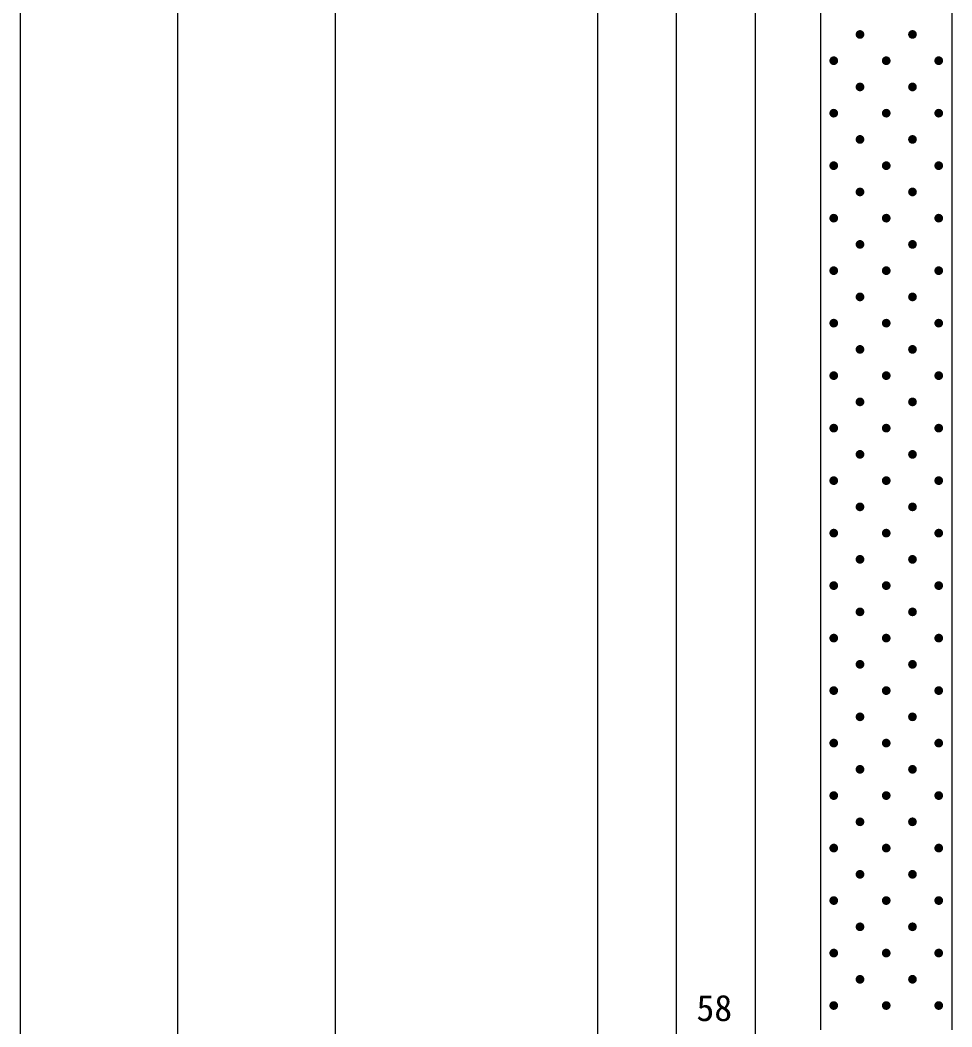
# Model space of a CAD drawing. Header units: inches. Extents: x -27 to 109, y -724 to 26.
# Drawn here: x 5.88 to 20.08, y -302.3 to -286.96 of the extents above; entities that cross this region are included whole.
import ezdxf

# ---------------------------------------------------------------- set-up
doc = ezdxf.new("R2010")
doc.units = ezdxf.units.IN
doc.header["$MEASUREMENT"] = 0
doc.layers.get('0').update_dxf_attribs({"lineweight": 0})
doc.styles.add('宋体', font='')
doc.styles.get('宋体').set_extended_font_data('宋体')

# ---------------------------------------------------------------- blocks, each defined once
blk = doc.blocks.new('lr_block_51')
at = {"true_color": 0x000000}
for points in [[(18.746, -287.191), (18.748, -287.174), (18.746, -287.157), (18.739, -287.14), (18.729, -287.127), (18.715, -287.116), (18.699, -287.109), (18.682, -287.107), (18.664, -287.109), (18.648, -287.116), (18.634, -287.127), (18.624, -287.14), (18.617, -287.157), (18.615, -287.174), (18.617, -287.191), (18.624, -287.207), (18.634, -287.221), (18.648, -287.231), (18.664, -287.238), (18.682, -287.24), (18.699, -287.238), (18.715, -287.231), (18.729, -287.221), (18.739, -287.207)], [(19.546, -287.191), (19.548, -287.174), (19.546, -287.157), (19.539, -287.14), (19.529, -287.127), (19.515, -287.116), (19.499, -287.109), (19.482, -287.107), (19.464, -287.109), (19.448, -287.116), (19.434, -287.127), (19.424, -287.14), (19.417, -287.157), (19.415, -287.174), (19.417, -287.191), (19.424, -287.207), (19.434, -287.221), (19.448, -287.231), (19.464, -287.238), (19.482, -287.24), (19.499, -287.238), (19.515, -287.231), (19.529, -287.221), (19.539, -287.207)], [(18.346, -287.591), (18.348, -287.574), (18.346, -287.557), (18.339, -287.54), (18.329, -287.527), (18.315, -287.516), (18.299, -287.509), (18.282, -287.507), (18.264, -287.509), (18.248, -287.516), (18.234, -287.527), (18.224, -287.54), (18.217, -287.557), (18.215, -287.574), (18.217, -287.591), (18.224, -287.607), (18.234, -287.621), (18.248, -287.631), (18.264, -287.638), (18.282, -287.64), (18.299, -287.638), (18.315, -287.631), (18.329, -287.621), (18.339, -287.607)], [(19.146, -287.591), (19.148, -287.574), (19.146, -287.557), (19.139, -287.54), (19.129, -287.527), (19.115, -287.516), (19.099, -287.509), (19.082, -287.507), (19.064, -287.509), (19.048, -287.516), (19.034, -287.527), (19.024, -287.54), (19.017, -287.557), (19.015, -287.574), (19.017, -287.591), (19.024, -287.607), (19.034, -287.621), (19.048, -287.631), (19.064, -287.638), (19.082, -287.64), (19.099, -287.638), (19.115, -287.631), (19.129, -287.621), (19.139, -287.607)], [(19.946, -287.591), (19.948, -287.574), (19.946, -287.557), (19.939, -287.54), (19.929, -287.527), (19.915, -287.516), (19.899, -287.509), (19.882, -287.507), (19.864, -287.509), (19.848, -287.516), (19.834, -287.527), (19.824, -287.54), (19.817, -287.557), (19.815, -287.574), (19.817, -287.591), (19.824, -287.607), (19.834, -287.621), (19.848, -287.631), (19.864, -287.638), (19.882, -287.64), (19.899, -287.638), (19.915, -287.631), (19.929, -287.621), (19.939, -287.607)], [(18.746, -287.991), (18.748, -287.974), (18.746, -287.957), (18.739, -287.94), (18.729, -287.927), (18.715, -287.916), (18.699, -287.909), (18.682, -287.907), (18.664, -287.909), (18.648, -287.916), (18.634, -287.927), (18.624, -287.94), (18.617, -287.957), (18.615, -287.974), (18.617, -287.991), (18.624, -288.007), (18.634, -288.021), (18.648, -288.031), (18.664, -288.038), (18.682, -288.04), (18.699, -288.038), (18.715, -288.031), (18.729, -288.021), (18.739, -288.007)], [(19.546, -287.991), (19.548, -287.974), (19.546, -287.957), (19.539, -287.94), (19.529, -287.927), (19.515, -287.916), (19.499, -287.909), (19.482, -287.907), (19.464, -287.909), (19.448, -287.916), (19.434, -287.927), (19.424, -287.94), (19.417, -287.957), (19.415, -287.974), (19.417, -287.991), (19.424, -288.007), (19.434, -288.021), (19.448, -288.031), (19.464, -288.038), (19.482, -288.04), (19.499, -288.038), (19.515, -288.031), (19.529, -288.021), (19.539, -288.007)], [(18.346, -288.391), (18.348, -288.374), (18.346, -288.357), (18.339, -288.34), (18.329, -288.327), (18.315, -288.316), (18.299, -288.309), (18.282, -288.307), (18.264, -288.309), (18.248, -288.316), (18.234, -288.327), (18.224, -288.34), (18.217, -288.357), (18.215, -288.374), (18.217, -288.391), (18.224, -288.407), (18.234, -288.421), (18.248, -288.431), (18.264, -288.438), (18.282, -288.44), (18.299, -288.438), (18.315, -288.431), (18.329, -288.421), (18.339, -288.407)], [(19.146, -288.391), (19.148, -288.374), (19.146, -288.357), (19.139, -288.34), (19.129, -288.327), (19.115, -288.316), (19.099, -288.309), (19.082, -288.307), (19.064, -288.309), (19.048, -288.316), (19.034, -288.327), (19.024, -288.34), (19.017, -288.357), (19.015, -288.374), (19.017, -288.391), (19.024, -288.407), (19.034, -288.421), (19.048, -288.431), (19.064, -288.438), (19.082, -288.44), (19.099, -288.438), (19.115, -288.431), (19.129, -288.421), (19.139, -288.407)], [(19.946, -288.391), (19.948, -288.374), (19.946, -288.357), (19.939, -288.34), (19.929, -288.327), (19.915, -288.316), (19.899, -288.309), (19.882, -288.307), (19.864, -288.309), (19.848, -288.316), (19.834, -288.327), (19.824, -288.34), (19.817, -288.357), (19.815, -288.374), (19.817, -288.391), (19.824, -288.407), (19.834, -288.421), (19.848, -288.431), (19.864, -288.438), (19.882, -288.44), (19.899, -288.438), (19.915, -288.431), (19.929, -288.421), (19.939, -288.407)], [(18.746, -288.791), (18.748, -288.774), (18.746, -288.757), (18.739, -288.74), (18.729, -288.727), (18.715, -288.716), (18.699, -288.709), (18.682, -288.707), (18.664, -288.709), (18.648, -288.716), (18.634, -288.727), (18.624, -288.74), (18.617, -288.757), (18.615, -288.774), (18.617, -288.791), (18.624, -288.807), (18.634, -288.821), (18.648, -288.831), (18.664, -288.838), (18.682, -288.84), (18.699, -288.838), (18.715, -288.831), (18.729, -288.821), (18.739, -288.807)], [(19.546, -288.791), (19.548, -288.774), (19.546, -288.757), (19.539, -288.74), (19.529, -288.727), (19.515, -288.716), (19.499, -288.709), (19.482, -288.707), (19.464, -288.709), (19.448, -288.716), (19.434, -288.727), (19.424, -288.74), (19.417, -288.757), (19.415, -288.774), (19.417, -288.791), (19.424, -288.807), (19.434, -288.821), (19.448, -288.831), (19.464, -288.838), (19.482, -288.84), (19.499, -288.838), (19.515, -288.831), (19.529, -288.821), (19.539, -288.807)], [(18.346, -289.191), (18.348, -289.174), (18.346, -289.157), (18.339, -289.14), (18.329, -289.127), (18.315, -289.116), (18.299, -289.109), (18.282, -289.107), (18.264, -289.109), (18.248, -289.116), (18.234, -289.127), (18.224, -289.14), (18.217, -289.157), (18.215, -289.174), (18.217, -289.191), (18.224, -289.207), (18.234, -289.221), (18.248, -289.231), (18.264, -289.238), (18.282, -289.24), (18.299, -289.238), (18.315, -289.231), (18.329, -289.221), (18.339, -289.207)], [(19.146, -289.191), (19.148, -289.174), (19.146, -289.157), (19.139, -289.14), (19.129, -289.127), (19.115, -289.116), (19.099, -289.109), (19.082, -289.107), (19.064, -289.109), (19.048, -289.116), (19.034, -289.127), (19.024, -289.14), (19.017, -289.157), (19.015, -289.174), (19.017, -289.191), (19.024, -289.207), (19.034, -289.221), (19.048, -289.231), (19.064, -289.238), (19.082, -289.24), (19.099, -289.238), (19.115, -289.231), (19.129, -289.221), (19.139, -289.207)], [(19.946, -289.191), (19.948, -289.174), (19.946, -289.157), (19.939, -289.14), (19.929, -289.127), (19.915, -289.116), (19.899, -289.109), (19.882, -289.107), (19.864, -289.109), (19.848, -289.116), (19.834, -289.127), (19.824, -289.14), (19.817, -289.157), (19.815, -289.174), (19.817, -289.191), (19.824, -289.207), (19.834, -289.221), (19.848, -289.231), (19.864, -289.238), (19.882, -289.24), (19.899, -289.238), (19.915, -289.231), (19.929, -289.221), (19.939, -289.207)], [(18.746, -289.591), (18.748, -289.574), (18.746, -289.557), (18.739, -289.54), (18.729, -289.527), (18.715, -289.516), (18.699, -289.509), (18.682, -289.507), (18.664, -289.509), (18.648, -289.516), (18.634, -289.527), (18.624, -289.54), (18.617, -289.557), (18.615, -289.574), (18.617, -289.591), (18.624, -289.607), (18.634, -289.621), (18.648, -289.631), (18.664, -289.638), (18.682, -289.64), (18.699, -289.638), (18.715, -289.631), (18.729, -289.621), (18.739, -289.607)], [(19.546, -289.591), (19.548, -289.574), (19.546, -289.557), (19.539, -289.54), (19.529, -289.527), (19.515, -289.516), (19.499, -289.509), (19.482, -289.507), (19.464, -289.509), (19.448, -289.516), (19.434, -289.527), (19.424, -289.54), (19.417, -289.557), (19.415, -289.574), (19.417, -289.591), (19.424, -289.607), (19.434, -289.621), (19.448, -289.631), (19.464, -289.638), (19.482, -289.64), (19.499, -289.638), (19.515, -289.631), (19.529, -289.621), (19.539, -289.607)], [(18.346, -289.991), (18.348, -289.974), (18.346, -289.957), (18.339, -289.94), (18.329, -289.927), (18.315, -289.916), (18.299, -289.909), (18.282, -289.907), (18.264, -289.909), (18.248, -289.916), (18.234, -289.927), (18.224, -289.94), (18.217, -289.957), (18.215, -289.974), (18.217, -289.991), (18.224, -290.007), (18.234, -290.021), (18.248, -290.031), (18.264, -290.038), (18.282, -290.04), (18.299, -290.038), (18.315, -290.031), (18.329, -290.021), (18.339, -290.007)], [(19.146, -289.991), (19.148, -289.974), (19.146, -289.957), (19.139, -289.94), (19.129, -289.927), (19.115, -289.916), (19.099, -289.909), (19.082, -289.907), (19.064, -289.909), (19.048, -289.916), (19.034, -289.927), (19.024, -289.94), (19.017, -289.957), (19.015, -289.974), (19.017, -289.991), (19.024, -290.007), (19.034, -290.021), (19.048, -290.031), (19.064, -290.038), (19.082, -290.04), (19.099, -290.038), (19.115, -290.031), (19.129, -290.021), (19.139, -290.007)], [(19.946, -289.991), (19.948, -289.974), (19.946, -289.957), (19.939, -289.94), (19.929, -289.927), (19.915, -289.916), (19.899, -289.909), (19.882, -289.907), (19.864, -289.909), (19.848, -289.916), (19.834, -289.927), (19.824, -289.94), (19.817, -289.957), (19.815, -289.974), (19.817, -289.991), (19.824, -290.007), (19.834, -290.021), (19.848, -290.031), (19.864, -290.038), (19.882, -290.04), (19.899, -290.038), (19.915, -290.031), (19.929, -290.021), (19.939, -290.007)], [(18.746, -290.391), (18.748, -290.374), (18.746, -290.357), (18.739, -290.34), (18.729, -290.327), (18.715, -290.316), (18.699, -290.309), (18.682, -290.307), (18.664, -290.309), (18.648, -290.316), (18.634, -290.327), (18.624, -290.34), (18.617, -290.357), (18.615, -290.374), (18.617, -290.391), (18.624, -290.407), (18.634, -290.421), (18.648, -290.431), (18.664, -290.438), (18.682, -290.44), (18.699, -290.438), (18.715, -290.431), (18.729, -290.421), (18.739, -290.407)], [(19.546, -290.391), (19.548, -290.374), (19.546, -290.357), (19.539, -290.34), (19.529, -290.327), (19.515, -290.316), (19.499, -290.309), (19.482, -290.307), (19.464, -290.309), (19.448, -290.316), (19.434, -290.327), (19.424, -290.34), (19.417, -290.357), (19.415, -290.374), (19.417, -290.391), (19.424, -290.407), (19.434, -290.421), (19.448, -290.431), (19.464, -290.438), (19.482, -290.44), (19.499, -290.438), (19.515, -290.431), (19.529, -290.421), (19.539, -290.407)], [(18.346, -290.791), (18.348, -290.774), (18.346, -290.757), (18.339, -290.74), (18.329, -290.727), (18.315, -290.716), (18.299, -290.709), (18.282, -290.707), (18.264, -290.709), (18.248, -290.716), (18.234, -290.727), (18.224, -290.74), (18.217, -290.757), (18.215, -290.774), (18.217, -290.791), (18.224, -290.807), (18.234, -290.821), (18.248, -290.831), (18.264, -290.838), (18.282, -290.84), (18.299, -290.838), (18.315, -290.831), (18.329, -290.821), (18.339, -290.807)], [(19.146, -290.791), (19.148, -290.774), (19.146, -290.757), (19.139, -290.74), (19.129, -290.727), (19.115, -290.716), (19.099, -290.709), (19.082, -290.707), (19.064, -290.709), (19.048, -290.716), (19.034, -290.727), (19.024, -290.74), (19.017, -290.757), (19.015, -290.774), (19.017, -290.791), (19.024, -290.807), (19.034, -290.821), (19.048, -290.831), (19.064, -290.838), (19.082, -290.84), (19.099, -290.838), (19.115, -290.831), (19.129, -290.821), (19.139, -290.807)], [(19.946, -290.791), (19.948, -290.774), (19.946, -290.757), (19.939, -290.74), (19.929, -290.727), (19.915, -290.716), (19.899, -290.709), (19.882, -290.707), (19.864, -290.709), (19.848, -290.716), (19.834, -290.727), (19.824, -290.74), (19.817, -290.757), (19.815, -290.774), (19.817, -290.791), (19.824, -290.807), (19.834, -290.821), (19.848, -290.831), (19.864, -290.838), (19.882, -290.84), (19.899, -290.838), (19.915, -290.831), (19.929, -290.821), (19.939, -290.807)], [(18.746, -291.191), (18.748, -291.174), (18.746, -291.157), (18.739, -291.14), (18.729, -291.127), (18.715, -291.116), (18.699, -291.109), (18.682, -291.107), (18.664, -291.109), (18.648, -291.116), (18.634, -291.127), (18.624, -291.14), (18.617, -291.157), (18.615, -291.174), (18.617, -291.191), (18.624, -291.207), (18.634, -291.221), (18.648, -291.231), (18.664, -291.238), (18.682, -291.24), (18.699, -291.238), (18.715, -291.231), (18.729, -291.221), (18.739, -291.207)], [(19.546, -291.191), (19.548, -291.174), (19.546, -291.157), (19.539, -291.14), (19.529, -291.127), (19.515, -291.116), (19.499, -291.109), (19.482, -291.107), (19.464, -291.109), (19.448, -291.116), (19.434, -291.127), (19.424, -291.14), (19.417, -291.157), (19.415, -291.174), (19.417, -291.191), (19.424, -291.207), (19.434, -291.221), (19.448, -291.231), (19.464, -291.238), (19.482, -291.24), (19.499, -291.238), (19.515, -291.231), (19.529, -291.221), (19.539, -291.207)], [(18.346, -291.591), (18.348, -291.574), (18.346, -291.557), (18.339, -291.54), (18.329, -291.527), (18.315, -291.516), (18.299, -291.509), (18.282, -291.507), (18.264, -291.509), (18.248, -291.516), (18.234, -291.527), (18.224, -291.54), (18.217, -291.557), (18.215, -291.574), (18.217, -291.591), (18.224, -291.607), (18.234, -291.621), (18.248, -291.631), (18.264, -291.638), (18.282, -291.64), (18.299, -291.638), (18.315, -291.631), (18.329, -291.621), (18.339, -291.607)], [(19.146, -291.591), (19.148, -291.574), (19.146, -291.557), (19.139, -291.54), (19.129, -291.527), (19.115, -291.516), (19.099, -291.509), (19.082, -291.507), (19.064, -291.509), (19.048, -291.516), (19.034, -291.527), (19.024, -291.54), (19.017, -291.557), (19.015, -291.574), (19.017, -291.591), (19.024, -291.607), (19.034, -291.621), (19.048, -291.631), (19.064, -291.638), (19.082, -291.64), (19.099, -291.638), (19.115, -291.631), (19.129, -291.621), (19.139, -291.607)], [(19.946, -291.591), (19.948, -291.574), (19.946, -291.557), (19.939, -291.54), (19.929, -291.527), (19.915, -291.516), (19.899, -291.509), (19.882, -291.507), (19.864, -291.509), (19.848, -291.516), (19.834, -291.527), (19.824, -291.54), (19.817, -291.557), (19.815, -291.574), (19.817, -291.591), (19.824, -291.607), (19.834, -291.621), (19.848, -291.631), (19.864, -291.638), (19.882, -291.64), (19.899, -291.638), (19.915, -291.631), (19.929, -291.621), (19.939, -291.607)], [(18.746, -291.991), (18.748, -291.974), (18.746, -291.957), (18.739, -291.94), (18.729, -291.927), (18.715, -291.916), (18.699, -291.909), (18.682, -291.907), (18.664, -291.909), (18.648, -291.916), (18.634, -291.927), (18.624, -291.94), (18.617, -291.957), (18.615, -291.974), (18.617, -291.991), (18.624, -292.007), (18.634, -292.021), (18.648, -292.031), (18.664, -292.038), (18.682, -292.04), (18.699, -292.038), (18.715, -292.031), (18.729, -292.021), (18.739, -292.007)], [(19.546, -291.991), (19.548, -291.974), (19.546, -291.957), (19.539, -291.94), (19.529, -291.927), (19.515, -291.916), (19.499, -291.909), (19.482, -291.907), (19.464, -291.909), (19.448, -291.916), (19.434, -291.927), (19.424, -291.94), (19.417, -291.957), (19.415, -291.974), (19.417, -291.991), (19.424, -292.007), (19.434, -292.021), (19.448, -292.031), (19.464, -292.038), (19.482, -292.04), (19.499, -292.038), (19.515, -292.031), (19.529, -292.021), (19.539, -292.007)], [(18.346, -292.391), (18.348, -292.374), (18.346, -292.357), (18.339, -292.34), (18.329, -292.327), (18.315, -292.316), (18.299, -292.309), (18.282, -292.307), (18.264, -292.309), (18.248, -292.316), (18.234, -292.327), (18.224, -292.34), (18.217, -292.357), (18.215, -292.374), (18.217, -292.391), (18.224, -292.407), (18.234, -292.421), (18.248, -292.431), (18.264, -292.438), (18.282, -292.44), (18.299, -292.438), (18.315, -292.431), (18.329, -292.421), (18.339, -292.407)], [(19.146, -292.391), (19.148, -292.374), (19.146, -292.357), (19.139, -292.34), (19.129, -292.327), (19.115, -292.316), (19.099, -292.309), (19.082, -292.307), (19.064, -292.309), (19.048, -292.316), (19.034, -292.327), (19.024, -292.34), (19.017, -292.357), (19.015, -292.374), (19.017, -292.391), (19.024, -292.407), (19.034, -292.421), (19.048, -292.431), (19.064, -292.438), (19.082, -292.44), (19.099, -292.438), (19.115, -292.431), (19.129, -292.421), (19.139, -292.407)], [(19.946, -292.391), (19.948, -292.374), (19.946, -292.357), (19.939, -292.34), (19.929, -292.327), (19.915, -292.316), (19.899, -292.309), (19.882, -292.307), (19.864, -292.309), (19.848, -292.316), (19.834, -292.327), (19.824, -292.34), (19.817, -292.357), (19.815, -292.374), (19.817, -292.391), (19.824, -292.407), (19.834, -292.421), (19.848, -292.431), (19.864, -292.438), (19.882, -292.44), (19.899, -292.438), (19.915, -292.431), (19.929, -292.421), (19.939, -292.407)], [(18.746, -292.791), (18.748, -292.774), (18.746, -292.757), (18.739, -292.74), (18.729, -292.727), (18.715, -292.716), (18.699, -292.709), (18.682, -292.707), (18.664, -292.709), (18.648, -292.716), (18.634, -292.727), (18.624, -292.74), (18.617, -292.757), (18.615, -292.774), (18.617, -292.791), (18.624, -292.807), (18.634, -292.821), (18.648, -292.831), (18.664, -292.838), (18.682, -292.84), (18.699, -292.838), (18.715, -292.831), (18.729, -292.821), (18.739, -292.807)], [(19.546, -292.791), (19.548, -292.774), (19.546, -292.757), (19.539, -292.74), (19.529, -292.727), (19.515, -292.716), (19.499, -292.709), (19.482, -292.707), (19.464, -292.709), (19.448, -292.716), (19.434, -292.727), (19.424, -292.74), (19.417, -292.757), (19.415, -292.774), (19.417, -292.791), (19.424, -292.807), (19.434, -292.821), (19.448, -292.831), (19.464, -292.838), (19.482, -292.84), (19.499, -292.838), (19.515, -292.831), (19.529, -292.821), (19.539, -292.807)], [(18.346, -293.191), (18.348, -293.174), (18.346, -293.157), (18.339, -293.14), (18.329, -293.127), (18.315, -293.116), (18.299, -293.109), (18.282, -293.107), (18.264, -293.109), (18.248, -293.116), (18.234, -293.127), (18.224, -293.14), (18.217, -293.157), (18.215, -293.174), (18.217, -293.191), (18.224, -293.207), (18.234, -293.221), (18.248, -293.231), (18.264, -293.238), (18.282, -293.24), (18.299, -293.238), (18.315, -293.231), (18.329, -293.221), (18.339, -293.207)], [(19.146, -293.191), (19.148, -293.174), (19.146, -293.157), (19.139, -293.14), (19.129, -293.127), (19.115, -293.116), (19.099, -293.109), (19.082, -293.107), (19.064, -293.109), (19.048, -293.116), (19.034, -293.127), (19.024, -293.14), (19.017, -293.157), (19.015, -293.174), (19.017, -293.191), (19.024, -293.207), (19.034, -293.221), (19.048, -293.231), (19.064, -293.238), (19.082, -293.24), (19.099, -293.238), (19.115, -293.231), (19.129, -293.221), (19.139, -293.207)], [(19.946, -293.191), (19.948, -293.174), (19.946, -293.157), (19.939, -293.14), (19.929, -293.127), (19.915, -293.116), (19.899, -293.109), (19.882, -293.107), (19.864, -293.109), (19.848, -293.116), (19.834, -293.127), (19.824, -293.14), (19.817, -293.157), (19.815, -293.174), (19.817, -293.191), (19.824, -293.207), (19.834, -293.221), (19.848, -293.231), (19.864, -293.238), (19.882, -293.24), (19.899, -293.238), (19.915, -293.231), (19.929, -293.221), (19.939, -293.207)], [(18.746, -293.591), (18.748, -293.574), (18.746, -293.557), (18.739, -293.54), (18.729, -293.527), (18.715, -293.516), (18.699, -293.509), (18.682, -293.507), (18.664, -293.509), (18.648, -293.516), (18.634, -293.527), (18.624, -293.54), (18.617, -293.557), (18.615, -293.574), (18.617, -293.591), (18.624, -293.607), (18.634, -293.621), (18.648, -293.631), (18.664, -293.638), (18.682, -293.64), (18.699, -293.638), (18.715, -293.631), (18.729, -293.621), (18.739, -293.607)], [(19.546, -293.591), (19.548, -293.574), (19.546, -293.557), (19.539, -293.54), (19.529, -293.527), (19.515, -293.516), (19.499, -293.509), (19.482, -293.507), (19.464, -293.509), (19.448, -293.516), (19.434, -293.527), (19.424, -293.54), (19.417, -293.557), (19.415, -293.574), (19.417, -293.591), (19.424, -293.607), (19.434, -293.621), (19.448, -293.631), (19.464, -293.638), (19.482, -293.64), (19.499, -293.638), (19.515, -293.631), (19.529, -293.621), (19.539, -293.607)], [(18.346, -293.991), (18.348, -293.974), (18.346, -293.957), (18.339, -293.94), (18.329, -293.927), (18.315, -293.916), (18.299, -293.909), (18.282, -293.907), (18.264, -293.909), (18.248, -293.916), (18.234, -293.927), (18.224, -293.94), (18.217, -293.957), (18.215, -293.974), (18.217, -293.991), (18.224, -294.007), (18.234, -294.021), (18.248, -294.031), (18.264, -294.038), (18.282, -294.04), (18.299, -294.038), (18.315, -294.031), (18.329, -294.021), (18.339, -294.007)], [(19.146, -293.991), (19.148, -293.974), (19.146, -293.957), (19.139, -293.94), (19.129, -293.927), (19.115, -293.916), (19.099, -293.909), (19.082, -293.907), (19.064, -293.909), (19.048, -293.916), (19.034, -293.927), (19.024, -293.94), (19.017, -293.957), (19.015, -293.974), (19.017, -293.991), (19.024, -294.007), (19.034, -294.021), (19.048, -294.031), (19.064, -294.038), (19.082, -294.04), (19.099, -294.038), (19.115, -294.031), (19.129, -294.021), (19.139, -294.007)], [(19.946, -293.991), (19.948, -293.974), (19.946, -293.957), (19.939, -293.94), (19.929, -293.927), (19.915, -293.916), (19.899, -293.909), (19.882, -293.907), (19.864, -293.909), (19.848, -293.916), (19.834, -293.927), (19.824, -293.94), (19.817, -293.957), (19.815, -293.974), (19.817, -293.991), (19.824, -294.007), (19.834, -294.021), (19.848, -294.031), (19.864, -294.038), (19.882, -294.04), (19.899, -294.038), (19.915, -294.031), (19.929, -294.021), (19.939, -294.007)], [(18.746, -294.391), (18.748, -294.374), (18.746, -294.357), (18.739, -294.34), (18.729, -294.327), (18.715, -294.316), (18.699, -294.309), (18.682, -294.307), (18.664, -294.309), (18.648, -294.316), (18.634, -294.327), (18.624, -294.34), (18.617, -294.357), (18.615, -294.374), (18.617, -294.391), (18.624, -294.407), (18.634, -294.421), (18.648, -294.431), (18.664, -294.438), (18.682, -294.44), (18.699, -294.438), (18.715, -294.431), (18.729, -294.421), (18.739, -294.407)], [(19.546, -294.391), (19.548, -294.374), (19.546, -294.357), (19.539, -294.34), (19.529, -294.327), (19.515, -294.316), (19.499, -294.309), (19.482, -294.307), (19.464, -294.309), (19.448, -294.316), (19.434, -294.327), (19.424, -294.34), (19.417, -294.357), (19.415, -294.374), (19.417, -294.391), (19.424, -294.407), (19.434, -294.421), (19.448, -294.431), (19.464, -294.438), (19.482, -294.44), (19.499, -294.438), (19.515, -294.431), (19.529, -294.421), (19.539, -294.407)], [(18.346, -294.791), (18.348, -294.774), (18.346, -294.757), (18.339, -294.74), (18.329, -294.727), (18.315, -294.716), (18.299, -294.709), (18.282, -294.707), (18.264, -294.709), (18.248, -294.716), (18.234, -294.727), (18.224, -294.74), (18.217, -294.757), (18.215, -294.774), (18.217, -294.791), (18.224, -294.807), (18.234, -294.821), (18.248, -294.831), (18.264, -294.838), (18.282, -294.84), (18.299, -294.838), (18.315, -294.831), (18.329, -294.821), (18.339, -294.807)], [(19.146, -294.791), (19.148, -294.774), (19.146, -294.757), (19.139, -294.74), (19.129, -294.727), (19.115, -294.716), (19.099, -294.709), (19.082, -294.707), (19.064, -294.709), (19.048, -294.716), (19.034, -294.727), (19.024, -294.74), (19.017, -294.757), (19.015, -294.774), (19.017, -294.791), (19.024, -294.807), (19.034, -294.821), (19.048, -294.831), (19.064, -294.838), (19.082, -294.84), (19.099, -294.838), (19.115, -294.831), (19.129, -294.821), (19.139, -294.807)], [(19.946, -294.791), (19.948, -294.774), (19.946, -294.757), (19.939, -294.74), (19.929, -294.727), (19.915, -294.716), (19.899, -294.709), (19.882, -294.707), (19.864, -294.709), (19.848, -294.716), (19.834, -294.727), (19.824, -294.74), (19.817, -294.757), (19.815, -294.774), (19.817, -294.791), (19.824, -294.807), (19.834, -294.821), (19.848, -294.831), (19.864, -294.838), (19.882, -294.84), (19.899, -294.838), (19.915, -294.831), (19.929, -294.821), (19.939, -294.807)], [(18.746, -295.191), (18.748, -295.174), (18.746, -295.157), (18.739, -295.14), (18.729, -295.127), (18.715, -295.116), (18.699, -295.109), (18.682, -295.107), (18.664, -295.109), (18.648, -295.116), (18.634, -295.127), (18.624, -295.14), (18.617, -295.157), (18.615, -295.174), (18.617, -295.191), (18.624, -295.207), (18.634, -295.221), (18.648, -295.231), (18.664, -295.238), (18.682, -295.24), (18.699, -295.238), (18.715, -295.231), (18.729, -295.221), (18.739, -295.207)], [(19.546, -295.191), (19.548, -295.174), (19.546, -295.157), (19.539, -295.14), (19.529, -295.127), (19.515, -295.116), (19.499, -295.109), (19.482, -295.107), (19.464, -295.109), (19.448, -295.116), (19.434, -295.127), (19.424, -295.14), (19.417, -295.157), (19.415, -295.174), (19.417, -295.191), (19.424, -295.207), (19.434, -295.221), (19.448, -295.231), (19.464, -295.238), (19.482, -295.24), (19.499, -295.238), (19.515, -295.231), (19.529, -295.221), (19.539, -295.207)], [(18.346, -295.591), (18.348, -295.574), (18.346, -295.557), (18.339, -295.54), (18.329, -295.527), (18.315, -295.516), (18.299, -295.509), (18.282, -295.507), (18.264, -295.509), (18.248, -295.516), (18.234, -295.527), (18.224, -295.54), (18.217, -295.557), (18.215, -295.574), (18.217, -295.591), (18.224, -295.607), (18.234, -295.621), (18.248, -295.631), (18.264, -295.638), (18.282, -295.64), (18.299, -295.638), (18.315, -295.631), (18.329, -295.621), (18.339, -295.607)], [(19.146, -295.591), (19.148, -295.574), (19.146, -295.557), (19.139, -295.54), (19.129, -295.527), (19.115, -295.516), (19.099, -295.509), (19.082, -295.507), (19.064, -295.509), (19.048, -295.516), (19.034, -295.527), (19.024, -295.54), (19.017, -295.557), (19.015, -295.574), (19.017, -295.591), (19.024, -295.607), (19.034, -295.621), (19.048, -295.631), (19.064, -295.638), (19.082, -295.64), (19.099, -295.638), (19.115, -295.631), (19.129, -295.621), (19.139, -295.607)], [(19.946, -295.591), (19.948, -295.574), (19.946, -295.557), (19.939, -295.54), (19.929, -295.527), (19.915, -295.516), (19.899, -295.509), (19.882, -295.507), (19.864, -295.509), (19.848, -295.516), (19.834, -295.527), (19.824, -295.54), (19.817, -295.557), (19.815, -295.574), (19.817, -295.591), (19.824, -295.607), (19.834, -295.621), (19.848, -295.631), (19.864, -295.638), (19.882, -295.64), (19.899, -295.638), (19.915, -295.631), (19.929, -295.621), (19.939, -295.607)], [(18.746, -295.991), (18.748, -295.974), (18.746, -295.957), (18.739, -295.94), (18.729, -295.927), (18.715, -295.916), (18.699, -295.909), (18.682, -295.907), (18.664, -295.909), (18.648, -295.916), (18.634, -295.927), (18.624, -295.94), (18.617, -295.957), (18.615, -295.974), (18.617, -295.991), (18.624, -296.007), (18.634, -296.021), (18.648, -296.031), (18.664, -296.038), (18.682, -296.04), (18.699, -296.038), (18.715, -296.031), (18.729, -296.021), (18.739, -296.007)], [(19.546, -295.991), (19.548, -295.974), (19.546, -295.957), (19.539, -295.94), (19.529, -295.927), (19.515, -295.916), (19.499, -295.909), (19.482, -295.907), (19.464, -295.909), (19.448, -295.916), (19.434, -295.927), (19.424, -295.94), (19.417, -295.957), (19.415, -295.974), (19.417, -295.991), (19.424, -296.007), (19.434, -296.021), (19.448, -296.031), (19.464, -296.038), (19.482, -296.04), (19.499, -296.038), (19.515, -296.031), (19.529, -296.021), (19.539, -296.007)], [(18.346, -296.391), (18.348, -296.374), (18.346, -296.357), (18.339, -296.34), (18.329, -296.327), (18.315, -296.316), (18.299, -296.309), (18.282, -296.307), (18.264, -296.309), (18.248, -296.316), (18.234, -296.327), (18.224, -296.34), (18.217, -296.357), (18.215, -296.374), (18.217, -296.391), (18.224, -296.407), (18.234, -296.421), (18.248, -296.431), (18.264, -296.438), (18.282, -296.44), (18.299, -296.438), (18.315, -296.431), (18.329, -296.421), (18.339, -296.407)], [(19.146, -296.391), (19.148, -296.374), (19.146, -296.357), (19.139, -296.34), (19.129, -296.327), (19.115, -296.316), (19.099, -296.309), (19.082, -296.307), (19.064, -296.309), (19.048, -296.316), (19.034, -296.327), (19.024, -296.34), (19.017, -296.357), (19.015, -296.374), (19.017, -296.391), (19.024, -296.407), (19.034, -296.421), (19.048, -296.431), (19.064, -296.438), (19.082, -296.44), (19.099, -296.438), (19.115, -296.431), (19.129, -296.421), (19.139, -296.407)], [(19.946, -296.391), (19.948, -296.374), (19.946, -296.357), (19.939, -296.34), (19.929, -296.327), (19.915, -296.316), (19.899, -296.309), (19.882, -296.307), (19.864, -296.309), (19.848, -296.316), (19.834, -296.327), (19.824, -296.34), (19.817, -296.357), (19.815, -296.374), (19.817, -296.391), (19.824, -296.407), (19.834, -296.421), (19.848, -296.431), (19.864, -296.438), (19.882, -296.44), (19.899, -296.438), (19.915, -296.431), (19.929, -296.421), (19.939, -296.407)], [(18.746, -296.791), (18.748, -296.774), (18.746, -296.757), (18.739, -296.74), (18.729, -296.727), (18.715, -296.716), (18.699, -296.709), (18.682, -296.707), (18.664, -296.709), (18.648, -296.716), (18.634, -296.727), (18.624, -296.74), (18.617, -296.757), (18.615, -296.774), (18.617, -296.791), (18.624, -296.807), (18.634, -296.821), (18.648, -296.831), (18.664, -296.838), (18.682, -296.84), (18.699, -296.838), (18.715, -296.831), (18.729, -296.821), (18.739, -296.807)], [(19.546, -296.791), (19.548, -296.774), (19.546, -296.757), (19.539, -296.74), (19.529, -296.727), (19.515, -296.716), (19.499, -296.709), (19.482, -296.707), (19.464, -296.709), (19.448, -296.716), (19.434, -296.727), (19.424, -296.74), (19.417, -296.757), (19.415, -296.774), (19.417, -296.791), (19.424, -296.807), (19.434, -296.821), (19.448, -296.831), (19.464, -296.838), (19.482, -296.84), (19.499, -296.838), (19.515, -296.831), (19.529, -296.821), (19.539, -296.807)], [(18.346, -297.191), (18.348, -297.174), (18.346, -297.157), (18.339, -297.14), (18.329, -297.127), (18.315, -297.116), (18.299, -297.109), (18.282, -297.107), (18.264, -297.109), (18.248, -297.116), (18.234, -297.127), (18.224, -297.14), (18.217, -297.157), (18.215, -297.174), (18.217, -297.191), (18.224, -297.207), (18.234, -297.221), (18.248, -297.231), (18.264, -297.238), (18.282, -297.24), (18.299, -297.238), (18.315, -297.231), (18.329, -297.221), (18.339, -297.207)], [(19.146, -297.191), (19.148, -297.174), (19.146, -297.157), (19.139, -297.14), (19.129, -297.127), (19.115, -297.116), (19.099, -297.109), (19.082, -297.107), (19.064, -297.109), (19.048, -297.116), (19.034, -297.127), (19.024, -297.14), (19.017, -297.157), (19.015, -297.174), (19.017, -297.191), (19.024, -297.207), (19.034, -297.221), (19.048, -297.231), (19.064, -297.238), (19.082, -297.24), (19.099, -297.238), (19.115, -297.231), (19.129, -297.221), (19.139, -297.207)], [(19.946, -297.191), (19.948, -297.174), (19.946, -297.157), (19.939, -297.14), (19.929, -297.127), (19.915, -297.116), (19.899, -297.109), (19.882, -297.107), (19.864, -297.109), (19.848, -297.116), (19.834, -297.127), (19.824, -297.14), (19.817, -297.157), (19.815, -297.174), (19.817, -297.191), (19.824, -297.207), (19.834, -297.221), (19.848, -297.231), (19.864, -297.238), (19.882, -297.24), (19.899, -297.238), (19.915, -297.231), (19.929, -297.221), (19.939, -297.207)], [(18.746, -297.591), (18.748, -297.574), (18.746, -297.557), (18.739, -297.54), (18.729, -297.527), (18.715, -297.516), (18.699, -297.509), (18.682, -297.507), (18.664, -297.509), (18.648, -297.516), (18.634, -297.527), (18.624, -297.54), (18.617, -297.557), (18.615, -297.574), (18.617, -297.591), (18.624, -297.607), (18.634, -297.621), (18.648, -297.631), (18.664, -297.638), (18.682, -297.64), (18.699, -297.638), (18.715, -297.631), (18.729, -297.621), (18.739, -297.607)], [(19.546, -297.591), (19.548, -297.574), (19.546, -297.557), (19.539, -297.54), (19.529, -297.527), (19.515, -297.516), (19.499, -297.509), (19.482, -297.507), (19.464, -297.509), (19.448, -297.516), (19.434, -297.527), (19.424, -297.54), (19.417, -297.557), (19.415, -297.574), (19.417, -297.591), (19.424, -297.607), (19.434, -297.621), (19.448, -297.631), (19.464, -297.638), (19.482, -297.64), (19.499, -297.638), (19.515, -297.631), (19.529, -297.621), (19.539, -297.607)], [(18.346, -297.991), (18.348, -297.974), (18.346, -297.957), (18.339, -297.94), (18.329, -297.927), (18.315, -297.916), (18.299, -297.909), (18.282, -297.907), (18.264, -297.909), (18.248, -297.916), (18.234, -297.927), (18.224, -297.94), (18.217, -297.957), (18.215, -297.974), (18.217, -297.991), (18.224, -298.007), (18.234, -298.021), (18.248, -298.031), (18.264, -298.038), (18.282, -298.04), (18.299, -298.038), (18.315, -298.031), (18.329, -298.021), (18.339, -298.007)], [(19.146, -297.991), (19.148, -297.974), (19.146, -297.957), (19.139, -297.94), (19.129, -297.927), (19.115, -297.916), (19.099, -297.909), (19.082, -297.907), (19.064, -297.909), (19.048, -297.916), (19.034, -297.927), (19.024, -297.94), (19.017, -297.957), (19.015, -297.974), (19.017, -297.991), (19.024, -298.007), (19.034, -298.021), (19.048, -298.031), (19.064, -298.038), (19.082, -298.04), (19.099, -298.038), (19.115, -298.031), (19.129, -298.021), (19.139, -298.007)], [(19.946, -297.991), (19.948, -297.974), (19.946, -297.957), (19.939, -297.94), (19.929, -297.927), (19.915, -297.916), (19.899, -297.909), (19.882, -297.907), (19.864, -297.909), (19.848, -297.916), (19.834, -297.927), (19.824, -297.94), (19.817, -297.957), (19.815, -297.974), (19.817, -297.991), (19.824, -298.007), (19.834, -298.021), (19.848, -298.031), (19.864, -298.038), (19.882, -298.04), (19.899, -298.038), (19.915, -298.031), (19.929, -298.021), (19.939, -298.007)], [(18.746, -298.391), (18.748, -298.374), (18.746, -298.357), (18.739, -298.34), (18.729, -298.327), (18.715, -298.316), (18.699, -298.309), (18.682, -298.307), (18.664, -298.309), (18.648, -298.316), (18.634, -298.327), (18.624, -298.34), (18.617, -298.357), (18.615, -298.374), (18.617, -298.391), (18.624, -298.407), (18.634, -298.421), (18.648, -298.431), (18.664, -298.438), (18.682, -298.44), (18.699, -298.438), (18.715, -298.431), (18.729, -298.421), (18.739, -298.407)], [(19.546, -298.391), (19.548, -298.374), (19.546, -298.357), (19.539, -298.34), (19.529, -298.327), (19.515, -298.316), (19.499, -298.309), (19.482, -298.307), (19.464, -298.309), (19.448, -298.316), (19.434, -298.327), (19.424, -298.34), (19.417, -298.357), (19.415, -298.374), (19.417, -298.391), (19.424, -298.407), (19.434, -298.421), (19.448, -298.431), (19.464, -298.438), (19.482, -298.44), (19.499, -298.438), (19.515, -298.431), (19.529, -298.421), (19.539, -298.407)], [(18.346, -298.791), (18.348, -298.774), (18.346, -298.757), (18.339, -298.74), (18.329, -298.727), (18.315, -298.716), (18.299, -298.709), (18.282, -298.707), (18.264, -298.709), (18.248, -298.716), (18.234, -298.727), (18.224, -298.74), (18.217, -298.757), (18.215, -298.774), (18.217, -298.791), (18.224, -298.807), (18.234, -298.821), (18.248, -298.831), (18.264, -298.838), (18.282, -298.84), (18.299, -298.838), (18.315, -298.831), (18.329, -298.821), (18.339, -298.807)], [(19.146, -298.791), (19.148, -298.774), (19.146, -298.757), (19.139, -298.74), (19.129, -298.727), (19.115, -298.716), (19.099, -298.709), (19.082, -298.707), (19.064, -298.709), (19.048, -298.716), (19.034, -298.727), (19.024, -298.74), (19.017, -298.757), (19.015, -298.774), (19.017, -298.791), (19.024, -298.807), (19.034, -298.821), (19.048, -298.831), (19.064, -298.838), (19.082, -298.84), (19.099, -298.838), (19.115, -298.831), (19.129, -298.821), (19.139, -298.807)], [(19.946, -298.791), (19.948, -298.774), (19.946, -298.757), (19.939, -298.74), (19.929, -298.727), (19.915, -298.716), (19.899, -298.709), (19.882, -298.707), (19.864, -298.709), (19.848, -298.716), (19.834, -298.727), (19.824, -298.74), (19.817, -298.757), (19.815, -298.774), (19.817, -298.791), (19.824, -298.807), (19.834, -298.821), (19.848, -298.831), (19.864, -298.838), (19.882, -298.84), (19.899, -298.838), (19.915, -298.831), (19.929, -298.821), (19.939, -298.807)], [(18.746, -299.191), (18.748, -299.174), (18.746, -299.157), (18.739, -299.14), (18.729, -299.127), (18.715, -299.116), (18.699, -299.109), (18.682, -299.107), (18.664, -299.109), (18.648, -299.116), (18.634, -299.127), (18.624, -299.14), (18.617, -299.157), (18.615, -299.174), (18.617, -299.191), (18.624, -299.207), (18.634, -299.221), (18.648, -299.231), (18.664, -299.238), (18.682, -299.24), (18.699, -299.238), (18.715, -299.231), (18.729, -299.221), (18.739, -299.207)], [(19.546, -299.191), (19.548, -299.174), (19.546, -299.157), (19.539, -299.14), (19.529, -299.127), (19.515, -299.116), (19.499, -299.109), (19.482, -299.107), (19.464, -299.109), (19.448, -299.116), (19.434, -299.127), (19.424, -299.14), (19.417, -299.157), (19.415, -299.174), (19.417, -299.191), (19.424, -299.207), (19.434, -299.221), (19.448, -299.231), (19.464, -299.238), (19.482, -299.24), (19.499, -299.238), (19.515, -299.231), (19.529, -299.221), (19.539, -299.207)], [(18.346, -299.591), (18.348, -299.574), (18.346, -299.557), (18.339, -299.54), (18.329, -299.527), (18.315, -299.516), (18.299, -299.509), (18.282, -299.507), (18.264, -299.509), (18.248, -299.516), (18.234, -299.527), (18.224, -299.54), (18.217, -299.557), (18.215, -299.574), (18.217, -299.591), (18.224, -299.607), (18.234, -299.621), (18.248, -299.631), (18.264, -299.638), (18.282, -299.64), (18.299, -299.638), (18.315, -299.631), (18.329, -299.621), (18.339, -299.607)], [(19.146, -299.591), (19.148, -299.574), (19.146, -299.557), (19.139, -299.54), (19.129, -299.527), (19.115, -299.516), (19.099, -299.509), (19.082, -299.507), (19.064, -299.509), (19.048, -299.516), (19.034, -299.527), (19.024, -299.54), (19.017, -299.557), (19.015, -299.574), (19.017, -299.591), (19.024, -299.607), (19.034, -299.621), (19.048, -299.631), (19.064, -299.638), (19.082, -299.64), (19.099, -299.638), (19.115, -299.631), (19.129, -299.621), (19.139, -299.607)], [(19.946, -299.591), (19.948, -299.574), (19.946, -299.557), (19.939, -299.54), (19.929, -299.527), (19.915, -299.516), (19.899, -299.509), (19.882, -299.507), (19.864, -299.509), (19.848, -299.516), (19.834, -299.527), (19.824, -299.54), (19.817, -299.557), (19.815, -299.574), (19.817, -299.591), (19.824, -299.607), (19.834, -299.621), (19.848, -299.631), (19.864, -299.638), (19.882, -299.64), (19.899, -299.638), (19.915, -299.631), (19.929, -299.621), (19.939, -299.607)], [(18.746, -299.991), (18.748, -299.974), (18.746, -299.957), (18.739, -299.94), (18.729, -299.927), (18.715, -299.916), (18.699, -299.909), (18.682, -299.907), (18.664, -299.909), (18.648, -299.916), (18.634, -299.927), (18.624, -299.94), (18.617, -299.957), (18.615, -299.974), (18.617, -299.991), (18.624, -300.007), (18.634, -300.021), (18.648, -300.031), (18.664, -300.038), (18.682, -300.04), (18.699, -300.038), (18.715, -300.031), (18.729, -300.021), (18.739, -300.007)], [(19.546, -299.991), (19.548, -299.974), (19.546, -299.957), (19.539, -299.94), (19.529, -299.927), (19.515, -299.916), (19.499, -299.909), (19.482, -299.907), (19.464, -299.909), (19.448, -299.916), (19.434, -299.927), (19.424, -299.94), (19.417, -299.957), (19.415, -299.974), (19.417, -299.991), (19.424, -300.007), (19.434, -300.021), (19.448, -300.031), (19.464, -300.038), (19.482, -300.04), (19.499, -300.038), (19.515, -300.031), (19.529, -300.021), (19.539, -300.007)], [(18.346, -300.391), (18.348, -300.374), (18.346, -300.357), (18.339, -300.34), (18.329, -300.327), (18.315, -300.316), (18.299, -300.309), (18.282, -300.307), (18.264, -300.309), (18.248, -300.316), (18.234, -300.327), (18.224, -300.34), (18.217, -300.357), (18.215, -300.374), (18.217, -300.391), (18.224, -300.407), (18.234, -300.421), (18.248, -300.431), (18.264, -300.438), (18.282, -300.44), (18.299, -300.438), (18.315, -300.431), (18.329, -300.421), (18.339, -300.407)], [(19.146, -300.391), (19.148, -300.374), (19.146, -300.357), (19.139, -300.34), (19.129, -300.327), (19.115, -300.316), (19.099, -300.309), (19.082, -300.307), (19.064, -300.309), (19.048, -300.316), (19.034, -300.327), (19.024, -300.34), (19.017, -300.357), (19.015, -300.374), (19.017, -300.391), (19.024, -300.407), (19.034, -300.421), (19.048, -300.431), (19.064, -300.438), (19.082, -300.44), (19.099, -300.438), (19.115, -300.431), (19.129, -300.421), (19.139, -300.407)], [(19.946, -300.391), (19.948, -300.374), (19.946, -300.357), (19.939, -300.34), (19.929, -300.327), (19.915, -300.316), (19.899, -300.309), (19.882, -300.307), (19.864, -300.309), (19.848, -300.316), (19.834, -300.327), (19.824, -300.34), (19.817, -300.357), (19.815, -300.374), (19.817, -300.391), (19.824, -300.407), (19.834, -300.421), (19.848, -300.431), (19.864, -300.438), (19.882, -300.44), (19.899, -300.438), (19.915, -300.431), (19.929, -300.421), (19.939, -300.407)], [(18.746, -300.791), (18.748, -300.774), (18.746, -300.757), (18.739, -300.74), (18.729, -300.727), (18.715, -300.716), (18.699, -300.709), (18.682, -300.707), (18.664, -300.709), (18.648, -300.716), (18.634, -300.727), (18.624, -300.74), (18.617, -300.757), (18.615, -300.774), (18.617, -300.791), (18.624, -300.807), (18.634, -300.821), (18.648, -300.831), (18.664, -300.838), (18.682, -300.84), (18.699, -300.838), (18.715, -300.831), (18.729, -300.821), (18.739, -300.807)], [(19.546, -300.791), (19.548, -300.774), (19.546, -300.757), (19.539, -300.74), (19.529, -300.727), (19.515, -300.716), (19.499, -300.709), (19.482, -300.707), (19.464, -300.709), (19.448, -300.716), (19.434, -300.727), (19.424, -300.74), (19.417, -300.757), (19.415, -300.774), (19.417, -300.791), (19.424, -300.807), (19.434, -300.821), (19.448, -300.831), (19.464, -300.838), (19.482, -300.84), (19.499, -300.838), (19.515, -300.831), (19.529, -300.821), (19.539, -300.807)], [(18.346, -301.191), (18.348, -301.174), (18.346, -301.157), (18.339, -301.14), (18.329, -301.127), (18.315, -301.116), (18.299, -301.109), (18.282, -301.107), (18.264, -301.109), (18.248, -301.116), (18.234, -301.127), (18.224, -301.14), (18.217, -301.157), (18.215, -301.174), (18.217, -301.191), (18.224, -301.207), (18.234, -301.221), (18.248, -301.231), (18.264, -301.238), (18.282, -301.24), (18.299, -301.238), (18.315, -301.231), (18.329, -301.221), (18.339, -301.207)], [(19.146, -301.191), (19.148, -301.174), (19.146, -301.157), (19.139, -301.14), (19.129, -301.127), (19.115, -301.116), (19.099, -301.109), (19.082, -301.107), (19.064, -301.109), (19.048, -301.116), (19.034, -301.127), (19.024, -301.14), (19.017, -301.157), (19.015, -301.174), (19.017, -301.191), (19.024, -301.207), (19.034, -301.221), (19.048, -301.231), (19.064, -301.238), (19.082, -301.24), (19.099, -301.238), (19.115, -301.231), (19.129, -301.221), (19.139, -301.207)], [(19.946, -301.191), (19.948, -301.174), (19.946, -301.157), (19.939, -301.14), (19.929, -301.127), (19.915, -301.116), (19.899, -301.109), (19.882, -301.107), (19.864, -301.109), (19.848, -301.116), (19.834, -301.127), (19.824, -301.14), (19.817, -301.157), (19.815, -301.174), (19.817, -301.191), (19.824, -301.207), (19.834, -301.221), (19.848, -301.231), (19.864, -301.238), (19.882, -301.24), (19.899, -301.238), (19.915, -301.231), (19.929, -301.221), (19.939, -301.207)], [(18.746, -301.591), (18.748, -301.574), (18.746, -301.557), (18.739, -301.54), (18.729, -301.527), (18.715, -301.516), (18.699, -301.509), (18.682, -301.507), (18.664, -301.509), (18.648, -301.516), (18.634, -301.527), (18.624, -301.54), (18.617, -301.557), (18.615, -301.574), (18.617, -301.591), (18.624, -301.607), (18.634, -301.621), (18.648, -301.631), (18.664, -301.638), (18.682, -301.64), (18.699, -301.638), (18.715, -301.631), (18.729, -301.621), (18.739, -301.607)], [(19.546, -301.591), (19.548, -301.574), (19.546, -301.557), (19.539, -301.54), (19.529, -301.527), (19.515, -301.516), (19.499, -301.509), (19.482, -301.507), (19.464, -301.509), (19.448, -301.516), (19.434, -301.527), (19.424, -301.54), (19.417, -301.557), (19.415, -301.574), (19.417, -301.591), (19.424, -301.607), (19.434, -301.621), (19.448, -301.631), (19.464, -301.638), (19.482, -301.64), (19.499, -301.638), (19.515, -301.631), (19.529, -301.621), (19.539, -301.607)], [(18.346, -301.991), (18.348, -301.974), (18.346, -301.957), (18.339, -301.94), (18.329, -301.927), (18.315, -301.916), (18.299, -301.909), (18.282, -301.907), (18.264, -301.909), (18.248, -301.916), (18.234, -301.927), (18.224, -301.94), (18.217, -301.957), (18.215, -301.974), (18.217, -301.991), (18.224, -302.007), (18.234, -302.021), (18.248, -302.031), (18.264, -302.038), (18.282, -302.04), (18.299, -302.038), (18.315, -302.031), (18.329, -302.021), (18.339, -302.007)], [(19.146, -301.991), (19.148, -301.974), (19.146, -301.957), (19.139, -301.94), (19.129, -301.927), (19.115, -301.916), (19.099, -301.909), (19.082, -301.907), (19.064, -301.909), (19.048, -301.916), (19.034, -301.927), (19.024, -301.94), (19.017, -301.957), (19.015, -301.974), (19.017, -301.991), (19.024, -302.007), (19.034, -302.021), (19.048, -302.031), (19.064, -302.038), (19.082, -302.04), (19.099, -302.038), (19.115, -302.031), (19.129, -302.021), (19.139, -302.007)], [(19.946, -301.991), (19.948, -301.974), (19.946, -301.957), (19.939, -301.94), (19.929, -301.927), (19.915, -301.916), (19.899, -301.909), (19.882, -301.907), (19.864, -301.909), (19.848, -301.916), (19.834, -301.927), (19.824, -301.94), (19.817, -301.957), (19.815, -301.974), (19.817, -301.991), (19.824, -302.007), (19.834, -302.021), (19.848, -302.031), (19.864, -302.038), (19.882, -302.04), (19.899, -302.038), (19.915, -302.031), (19.929, -302.021), (19.939, -302.007)]]:
    blk.add_hatch(color=18, dxfattribs=at).paths.add_polyline_path(points, flags=17)

msp = doc.modelspace()

# ---------------------------------------------------------------- linework, layer by layer
at = {"linetype": 'Continuous', "lineweight": 15}
for p, q in [((5.882, 0.896), (5.882, -693.554)), ((8.282, 0.896), (8.282, -693.554)), ((10.682, 0.896), (10.682, -693.554)), ((14.682, 0.896), (14.682, -693.554)), ((15.882, 0.896), (15.882, -693.554)), ((17.082, 0.896), (17.082, -693.554)), ((18.082, -286.804), (18.082, -302.344)), ((20.082, -286.804), (20.082, -302.344))]:
    msp.add_line(p, q, dxfattribs=at)

# ---------------------------------------------------------------- block references
at = {"color": 7}
msp.add_blockref('lr_block_51', (0, 0), dxfattribs=at)

# ---------------------------------------------------------------- texts
at = {"style": '宋体'}
msp.add_text('58', height=0.4, dxfattribs=at).set_placement((16.189, -302.21))

doc.saveas('drawing.dxf')
